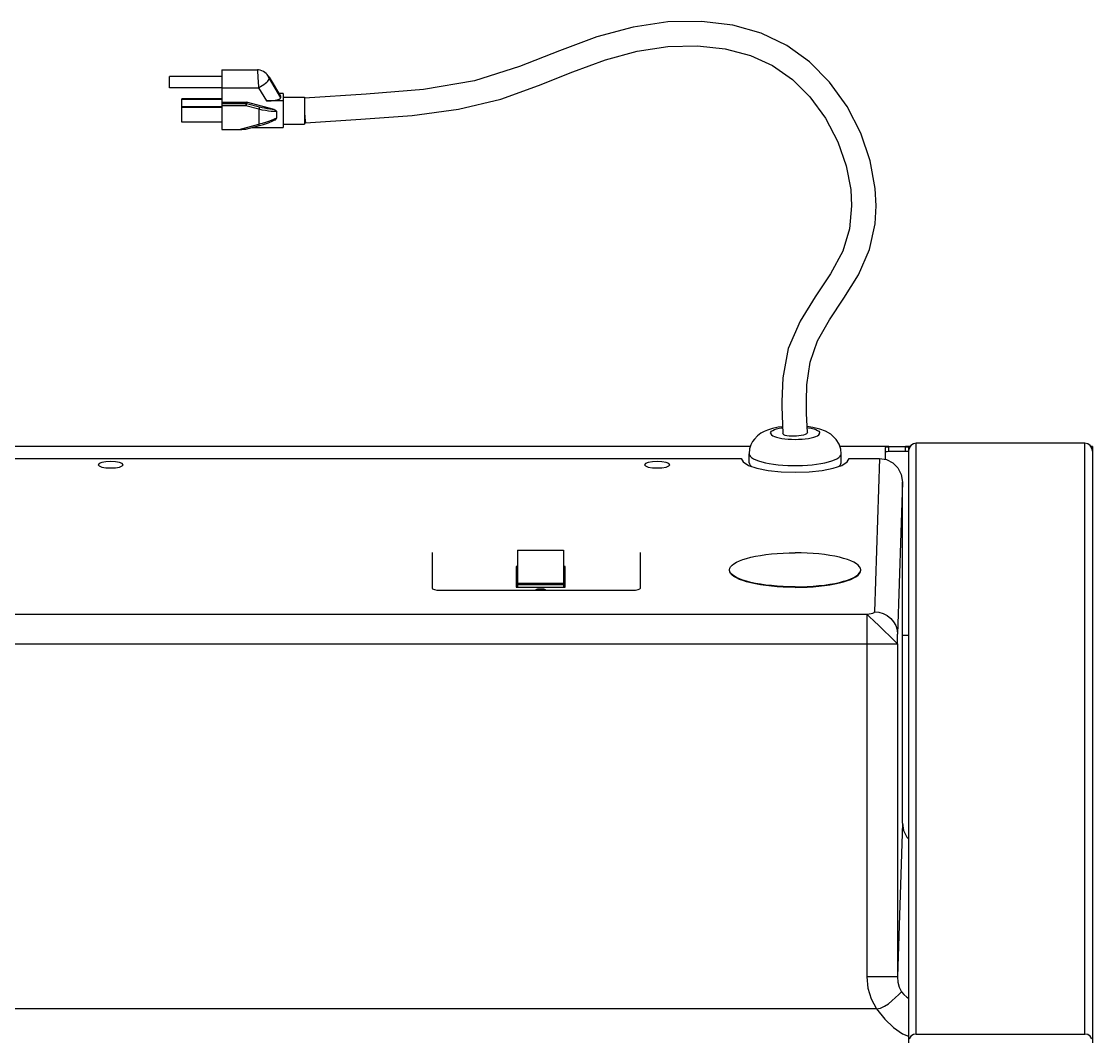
# Model space of a CAD drawing. Header units: millimetres. Extents: x 29224 to 62779, y 35576 to 54938.
# Drawn here: x 31658.1 to 32058.2, y 40639.6 to 41018.9 of the extents above; entities that cross this region are included whole.
import ezdxf

# ---------------------------------------------------------------- set-up
doc = ezdxf.new("R2010")
doc.units = ezdxf.units.MM

# ---------------------------------------------------------------- blocks, each defined once
blk = doc.blocks.new('A$C7A760DD3')
at = {"linetype": 'Continuous'}
for p, q in [((0, 158.87), (0, 1998.15)), ((68.74, 158.87), (68.74, 732.95)), ((0.22, 380.15), (0.86, 379.17)), ((0.86, 379.17), (1.8, 378.54)), ((1.8, 378.54), (2.86, 378.32)), ((2.86, 378.32), (2.86, 157.62)), ((65.87, 378.32), (2.86, 378.32)), ((65.87, 378.32), (66.93, 378.54)), ((65.87, 378.32), (65.87, 157.62)), ((66.93, 378.54), (67.87, 379.17)), ((67.87, 379.17), (68.51, 380.15)), ((70.96, 378.26), (68.74, 379.19)), ((74.32, 375.91), (70.96, 378.26)), ((77.57, 372.76), (74.32, 375.91)), ((80.71, 368.87), (77.57, 372.76)), ((79.22, 368.61), (77.74, 367.98)), ((80.71, 368.87), (79.22, 368.61)), ((82.7, 365.21), (80.71, 368.87)), ((80.71, 368.87), (652.78, 368.87)), ((69.41, 364.52), (68.74, 364.87)), ((70.53, 363.57), (69.41, 364.52)), ((73.68, 364.74), (72.57, 363.65)), ((74.95, 365.92), (73.68, 364.74)), ((76.3, 367.04), (74.95, 365.92)), ((77.74, 367.98), (76.3, 367.04)), ((83.94, 361.15), (82.7, 365.21)), ((71.35, 362.51), (70.53, 363.57)), ((71.51, 362.63), (71.35, 362.51)), ((72.2, 360.8), (71.35, 362.51)), ((72.57, 363.65), (71.51, 362.63)), ((72.73, 358.91), (72.2, 360.8)), ((84.35, 356.95), (83.94, 361.15)), ((71.03, 299.52), (72.9, 356.95)), ((72.9, 356.95), (72.73, 358.91)), ((72.9, 232.51), (72.9, 356.95)), ((72.9, 356.95), (84.35, 356.95)), ((84.35, 221.45), (84.35, 356.95)), ((69.34, 304.8), (68.74, 305.42)), ((70.59, 302.31), (69.34, 304.8)), ((71.03, 299.52), (70.59, 302.31)), ((71.03, 299.52), (71.03, 172.12)), ((660.59, 232.51), (72.9, 232.51)), ((73.27, 232.13), (72.9, 232.51)), ((72.9, 232.51), (72.9, 231.6)), ((74.29, 231.12), (73.27, 232.13)), ((71.03, 229.32), (68.74, 229.32)), ((71.03, 172.12), (72.88, 228.9)), ((72.89, 229.9), (72.88, 229.28)), ((72.88, 229.28), (72.88, 228.9)), ((73.05, 227.28), (72.88, 228.9)), ((72.9, 231.6), (72.89, 230.7)), ((72.89, 230.7), (72.89, 229.9)), ((75.85, 229.61), (74.29, 231.12)), ((77.75, 227.76), (75.85, 229.61)), ((73.54, 225.72), (73.05, 227.28)), ((74.33, 224.29), (73.54, 225.72)), ((75.4, 223.03), (74.33, 224.29)), ((79.78, 225.81), (77.75, 227.76)), ((81.7, 223.96), (79.78, 225.81)), ((76.7, 222), (75.4, 223.03)), ((78.19, 221.23), (76.7, 222)), ((79.8, 220.76), (78.19, 221.23)), ((79.6, 163.25), (81.47, 220.6)), ((81.47, 220.6), (79.8, 220.76)), ((81.64, 220.83), (81.47, 220.6)), ((82.08, 221.03), (81.64, 220.83)), ((83.29, 222.45), (81.7, 223.96)), ((82.72, 221.22), (82.08, 221.03)), ((83.5, 221.35), (82.72, 221.22)), ((84.35, 221.45), (83.29, 222.45)), ((84.35, 221.45), (83.5, 221.35)), ((649.14, 221.45), (84.35, 221.45)), ((169.74, 212.3), (169.09, 212.05)), ((170.7, 212.47), (169.74, 212.3)), ((171.84, 212.53), (170.7, 212.47)), ((243.79, 212.53), (171.84, 212.53)), ((204.42, 212.4), (204.5, 212.53)), ((204.51, 212.26), (204.42, 212.4)), ((204.76, 212.13), (204.51, 212.26)), ((205.16, 212.03), (204.76, 212.13)), ((207.66, 212.13), (207.26, 212.03)), ((207.91, 212.26), (207.66, 212.13)), ((208, 212.4), (207.91, 212.26)), ((207.92, 212.53), (208, 212.4)), ((244.93, 212.47), (243.79, 212.53)), ((245.89, 212.3), (244.93, 212.47)), ((246.54, 212.05), (245.89, 212.3)), ((90.28, 208.46), (89.18, 207.94)), ((90.28, 208.23), (89.18, 207.72)), ((91.56, 208.94), (90.28, 208.46)), ((91.56, 208.72), (90.28, 208.23)), ((93.01, 209.39), (91.56, 208.94)), ((93.01, 209.17), (91.56, 208.72)), ((94.61, 209.8), (93.01, 209.39)), ((94.61, 209.58), (93.01, 209.17)), ((96.35, 210.18), (94.61, 209.8)), ((96.35, 209.96), (94.61, 209.58)), ((98.22, 210.51), (96.35, 210.18)), ((98.22, 210.29), (96.35, 209.96)), ((100.2, 210.8), (98.22, 210.51)), ((100.2, 210.57), (98.22, 210.29)), ((102.27, 211.03), (100.2, 210.8)), ((102.27, 210.81), (100.2, 210.57)), ((104.42, 211.22), (102.27, 211.03)), ((104.42, 211), (102.27, 210.81)), ((106.62, 211.35), (104.42, 211.22)), ((106.62, 211.13), (104.42, 211)), ((108.86, 211.43), (106.62, 211.35)), ((108.86, 211.21), (106.62, 211.13)), ((111.13, 211.46), (108.86, 211.43)), ((111.13, 211.24), (108.86, 211.21)), ((111.13, 211.46), (113.39, 211.43)), ((111.13, 211.24), (113.39, 211.21)), ((113.39, 211.43), (115.63, 211.35)), ((113.39, 211.21), (115.63, 211.13)), ((115.63, 211.35), (117.83, 211.22)), ((115.63, 211.13), (117.83, 211)), ((117.83, 211.22), (119.98, 211.03)), ((117.83, 211), (119.98, 210.81)), ((119.98, 211.03), (122.05, 210.8)), ((119.98, 210.81), (122.05, 210.57)), ((122.05, 210.8), (124.03, 210.51)), ((122.05, 210.57), (124.03, 210.29)), ((124.03, 210.51), (125.9, 210.18)), ((124.03, 210.29), (125.9, 209.96)), ((125.9, 210.18), (127.64, 209.8)), ((125.9, 209.96), (127.64, 209.58)), ((127.64, 209.8), (129.24, 209.39)), ((127.64, 209.58), (129.24, 209.17)), ((129.24, 209.39), (130.69, 208.94)), ((129.24, 209.17), (130.69, 208.72)), ((130.69, 208.94), (131.97, 208.46)), ((130.69, 208.72), (131.97, 208.23)), ((131.97, 208.46), (133.07, 207.94)), ((131.97, 208.23), (133.07, 207.72)), ((169.09, 212.05), (168.86, 211.76)), ((168.86, 211.76), (168.86, 198.47)), ((197.05, 211.33), (197.05, 203.62)), ((215.38, 211.33), (197.05, 211.33)), ((197.62, 197.57), (197.62, 211.33)), ((214.8, 210.44), (197.62, 210.44)), ((214.8, 209.85), (197.62, 209.85)), ((205.66, 211.96), (205.16, 212.03)), ((206.21, 211.94), (205.66, 211.96)), ((206.76, 211.96), (206.21, 211.94)), ((207.26, 212.03), (206.76, 211.96)), ((214.8, 197.57), (214.8, 211.33)), ((215.38, 203.62), (215.38, 211.33)), ((246.77, 211.76), (246.54, 212.05)), ((246.77, 198.47), (246.77, 211.76)), ((86.71, 205.7), (86.61, 205.12)), ((86.71, 205.48), (86.61, 204.89)), ((86.61, 204.89), (86.71, 204.31)), ((87.03, 206.28), (86.71, 205.7)), ((87.03, 206.06), (86.71, 205.48)), ((86.71, 204.31), (87.03, 203.73)), ((87.54, 206.85), (87.03, 206.28)), ((87.54, 206.63), (87.03, 206.06)), ((88.26, 207.41), (87.54, 206.85)), ((88.26, 207.19), (87.54, 206.63)), ((89.18, 207.94), (88.26, 207.41)), ((89.18, 207.72), (88.26, 207.19)), ((133.07, 207.94), (133.99, 207.41)), ((133.07, 207.72), (133.99, 207.19)), ((133.99, 207.41), (134.7, 206.85)), ((133.99, 207.19), (134.7, 206.63)), ((134.7, 206.85), (135.22, 206.28)), ((134.7, 206.63), (135.22, 206.06)), ((135.22, 206.28), (135.54, 205.7)), ((135.22, 206.06), (135.54, 205.48)), ((135.54, 204.31), (135.22, 203.73)), ((135.54, 205.7), (135.64, 205.12)), ((135.54, 205.48), (135.64, 204.89)), ((135.64, 204.89), (135.54, 204.31)), ((197.05, 205.61), (197.62, 205.61)), ((214.8, 205.61), (215.38, 205.61)), ((87.03, 203.73), (87.54, 203.16)), ((87.54, 203.16), (88.26, 202.6)), ((88.26, 202.6), (89.18, 202.07)), ((89.18, 202.07), (90.28, 201.55)), ((90.28, 201.55), (91.56, 201.07)), ((91.56, 201.07), (93.01, 200.62)), ((93.01, 200.62), (94.61, 200.2)), ((94.61, 200.2), (96.35, 199.83)), ((127.64, 200.2), (125.9, 199.83)), ((129.24, 200.62), (127.64, 200.2)), ((130.69, 201.07), (129.24, 200.62)), ((131.97, 201.55), (130.69, 201.07)), ((133.07, 202.07), (131.97, 201.55)), ((133.99, 202.6), (133.07, 202.07)), ((134.7, 203.16), (133.99, 202.6)), ((135.22, 203.73), (134.7, 203.16)), ((197.05, 203.62), (197.62, 203.62)), ((214.8, 203.62), (215.38, 203.62)), ((96.35, 199.83), (98.22, 199.5)), ((98.22, 199.5), (100.2, 199.21)), ((100.2, 199.21), (102.27, 198.98)), ((102.27, 198.98), (104.42, 198.79)), ((104.42, 198.79), (106.62, 198.66)), ((106.62, 198.66), (108.86, 198.58)), ((108.86, 198.58), (111.13, 198.55)), ((113.39, 198.58), (111.13, 198.55)), ((115.63, 198.66), (113.39, 198.58)), ((117.83, 198.79), (115.63, 198.66)), ((119.98, 198.98), (117.83, 198.79)), ((122.05, 199.21), (119.98, 198.98)), ((124.03, 199.5), (122.05, 199.21)), ((125.9, 199.83), (124.03, 199.5)), ((214.8, 197.57), (197.62, 197.57)), ((71.46, 169.33), (71.03, 172.12)), ((72.71, 166.84), (71.46, 169.33)), ((105.91, 168.29), (101.04, 167.77)), ((111.13, 168.47), (105.91, 168.29)), ((116.34, 168.29), (111.13, 168.47)), ((121.21, 167.77), (116.34, 168.29)), ((74.62, 164.9), (72.71, 166.84)), ((76.99, 163.67), (74.62, 164.9)), ((91.65, 164.6), (90.96, 163.25)), ((93.66, 165.86), (91.65, 164.6)), ((96.87, 166.94), (93.66, 165.86)), ((94.04, 165.34), (93.94, 164.86)), ((93.94, 164.86), (93.94, 161.54)), ((94.34, 165.81), (94.04, 165.34)), ((94.8, 166.24), (94.34, 165.81)), ((97.44, 164.23), (96.4, 163.83)), ((101.04, 167.77), (96.87, 166.94)), ((98.65, 164.6), (97.44, 164.23)), ((100, 164.93), (98.65, 164.6)), ((101.48, 165.22), (100, 164.93)), ((103.08, 165.47), (101.48, 165.22)), ((104.76, 165.67), (103.08, 165.47)), ((106.53, 165.82), (104.76, 165.67)), ((108.34, 165.93), (106.53, 165.82)), ((110.19, 165.98), (108.34, 165.93)), ((112.06, 165.98), (110.19, 165.98)), ((113.9, 165.93), (112.06, 165.98)), ((115.72, 165.82), (113.9, 165.93)), ((117.49, 165.67), (115.72, 165.82)), ((119.17, 165.47), (117.49, 165.67)), ((120.77, 165.22), (119.17, 165.47)), ((122.25, 164.93), (120.77, 165.22)), ((125.38, 166.94), (121.21, 167.77)), ((123.6, 164.6), (122.25, 164.93)), ((124.81, 164.23), (123.6, 164.6)), ((125.85, 163.83), (124.81, 164.23)), ((128.59, 165.86), (125.38, 166.94)), ((127.91, 165.81), (127.45, 166.24)), ((128.21, 165.34), (127.91, 165.81)), ((128.31, 164.86), (128.21, 165.34)), ((128.31, 164.86), (128.31, 161.54)), ((130.6, 164.6), (128.59, 165.86)), ((131.29, 163.25), (130.6, 164.6)), ((158.34, 166.09), (157.98, 165.62)), ((157.98, 165.62), (158.34, 165.16)), ((159.36, 166.48), (158.34, 166.09)), ((158.34, 165.16), (159.36, 164.76)), ((160.88, 166.74), (159.36, 166.48)), ((159.36, 164.76), (160.88, 164.5)), ((162.68, 166.84), (160.88, 166.74)), ((160.88, 164.5), (162.68, 164.4)), ((164.47, 166.74), (162.68, 166.84)), ((162.68, 164.4), (164.47, 164.5)), ((166, 166.48), (164.47, 166.74)), ((164.47, 164.5), (166, 164.76)), ((167.02, 166.09), (166, 166.48)), ((166, 164.76), (167.02, 165.16)), ((167.37, 165.62), (167.02, 166.09)), ((167.02, 165.16), (167.37, 165.62)), ((362.49, 166.09), (362.13, 165.62)), ((362.13, 165.62), (362.49, 165.16)), ((363.51, 166.48), (362.49, 166.09)), ((362.49, 165.16), (363.51, 164.76)), ((365.03, 166.74), (363.51, 166.48)), ((363.51, 164.76), (365.03, 164.5)), ((366.83, 166.84), (365.03, 166.74)), ((365.03, 164.5), (366.83, 164.4)), ((368.62, 166.74), (366.83, 166.84)), ((366.83, 164.4), (368.62, 164.5)), ((370.15, 166.48), (368.62, 166.74)), ((368.62, 164.5), (370.15, 164.76)), ((371.17, 166.09), (370.15, 166.48)), ((370.15, 164.76), (371.17, 165.16)), ((371.52, 165.62), (371.17, 166.09)), ((371.17, 165.16), (371.52, 165.62)), ((0, 160.59), (0.22, 159.44)), ((68.51, 159.44), (68.74, 160.59)), ((76.18, 160.59), (68.74, 160.59)), ((69.88, 160.59), (69.88, 158.93)), ((76.75, 160.63), (76.18, 160.59)), ((76.18, 160.59), (76.18, 158.93)), ((77.18, 160.74), (76.75, 160.63)), ((79.6, 163.25), (76.99, 163.67)), ((77.33, 160.88), (77.18, 160.74)), ((77.33, 163.61), (77.33, 159.22)), ((90.96, 163.25), (79.6, 163.25)), ((94.04, 162.02), (93.94, 161.54)), ((93.94, 161.54), (94.11, 159.83)), ((94.34, 162.49), (94.04, 162.02)), ((94.84, 162.96), (94.34, 162.49)), ((95.53, 163.4), (94.84, 162.96)), ((96.4, 163.83), (95.53, 163.4)), ((126.72, 163.4), (125.85, 163.83)), ((127.41, 162.96), (126.72, 163.4)), ((127.91, 162.49), (127.41, 162.96)), ((128.21, 162.02), (127.91, 162.49)), ((128.12, 159.73), (128.31, 161.54)), ((128.31, 161.54), (128.21, 162.02)), ((653.89, 163.25), (131.29, 163.25)), ((0, 158.87), (0.6, 158.87)), ((0.22, 159.44), (0.86, 158.47)), ((0.86, 158.47), (1.8, 157.83)), ((1.8, 157.83), (2.86, 157.62)), ((2.86, 157.62), (65.87, 157.62)), ((65.87, 157.62), (66.93, 157.83)), ((66.93, 157.83), (67.87, 158.47)), ((67.87, 158.47), (68.51, 159.44)), ((68.14, 158.87), (69.88, 158.87)), ((69.31, 158.97), (68.89, 159.08)), ((69.88, 158.93), (69.31, 158.97)), ((69.88, 158.93), (76.18, 158.93)), ((76.75, 158.97), (76.18, 158.93)), ((76.18, 158.87), (94.42, 158.87)), ((77.18, 159.08), (76.75, 158.97)), ((77.33, 159.22), (77.18, 159.08)), ((94.11, 159.83), (94.73, 157.92)), ((94.73, 157.92), (95.76, 156.21)), ((95.76, 156.21), (97.75, 154.27)), ((108.54, 156.07), (107.32, 155.95)), ((109.82, 156.14), (108.54, 156.07)), ((111.13, 156.16), (109.82, 156.14)), ((112.43, 156.14), (111.13, 156.16)), ((113.71, 156.07), (112.43, 156.14)), ((114.93, 155.95), (113.71, 156.07)), ((126.35, 156.04), (127.03, 157.01)), ((127.03, 157.01), (127.65, 158.22)), ((127.65, 158.22), (128.12, 159.73)), ((127.85, 158.87), (663.31, 158.87)), ((97.75, 154.27), (99.75, 153.1)), ((99.75, 153.1), (101.89, 152.3)), ((101.89, 152.3), (104.53, 151.69)), ((102.05, 154.13), (101.96, 153.79)), ((102.05, 153.45), (101.96, 153.79)), ((102.33, 154.46), (102.05, 154.13)), ((102.33, 153.12), (102.05, 153.45)), ((102.79, 154.78), (102.33, 154.46)), ((102.79, 152.8), (102.33, 153.12)), ((103.41, 155.07), (102.79, 154.78)), ((103.41, 152.51), (102.79, 152.8)), ((104.2, 155.34), (103.41, 155.07)), ((104.2, 152.24), (103.41, 152.51)), ((105.12, 155.58), (104.2, 155.34)), ((105.12, 152), (104.2, 152.24)), ((106.17, 155.79), (105.12, 155.58)), ((107.32, 155.95), (106.17, 155.79)), ((106.55, 153.59), (106.65, 153.84)), ((106.55, 153.58), (106.55, 153.59)), ((106.55, 153.58), (106.84, 146.48)), ((106.65, 153.84), (106.94, 154.09)), ((106.94, 154.09), (107.42, 154.33)), ((107.42, 154.33), (108.06, 154.54)), ((108.06, 154.54), (108.84, 154.72)), ((108.84, 154.72), (109.71, 154.86)), ((109.71, 154.86), (110.65, 154.95)), ((110.65, 154.95), (111.6, 154.99)), ((111.6, 154.99), (112.54, 154.98)), ((112.54, 154.98), (113.41, 154.92)), ((113.41, 154.92), (114.19, 154.8)), ((114.19, 154.8), (114.83, 154.65)), ((114.83, 154.65), (115.31, 154.45)), ((116.08, 155.79), (114.93, 155.95)), ((115.31, 154.45), (115.6, 154.23)), ((115.6, 154.23), (115.7, 154)), ((116.06, 143.93), (115.7, 154)), ((117.13, 155.58), (116.08, 155.79)), ((118.05, 155.34), (117.13, 155.58)), ((118.05, 152.24), (117.13, 152)), ((117.51, 151.65), (119.59, 152.09)), ((118.83, 155.07), (118.05, 155.34)), ((118.83, 152.51), (118.05, 152.24)), ((119.46, 154.78), (118.83, 155.07)), ((119.46, 152.8), (118.83, 152.51)), ((119.92, 154.46), (119.46, 154.78)), ((119.92, 153.12), (119.46, 152.8)), ((119.59, 152.09), (121.42, 152.66)), ((120.2, 154.13), (119.92, 154.46)), ((120.2, 153.45), (119.92, 153.12)), ((120.29, 153.79), (120.2, 154.13)), ((120.29, 153.79), (120.2, 153.45)), ((121.42, 152.66), (122.68, 153.19)), ((122.68, 153.19), (123.9, 153.87)), ((123.9, 153.87), (125.14, 154.78)), ((125.14, 154.78), (126.35, 156.04)), ((104.53, 151.69), (106.64, 151.4)), ((106.17, 151.8), (105.12, 152)), ((106.62, 151.73), (106.17, 151.8)), ((116.08, 151.8), (115.78, 151.75)), ((115.79, 151.42), (117.51, 151.65)), ((117.13, 152), (116.08, 151.8)), ((106.84, 146.48), (106.91, 141.95)), ((106.91, 141.93), (106.72, 135.8)), ((115.7, 133.12), (116.08, 141.98)), ((116.08, 141.92), (116.06, 143.93)), ((106.72, 135.8), (105.54, 127.34)), ((113.68, 122.25), (115.7, 133.12)), ((105.54, 127.34), (102.78, 119.37)), ((109.3, 112.01), (113.68, 122.25)), ((102.78, 119.37), (98.28, 111.47)), ((98.28, 111.47), (92.9, 103.41)), ((103.6, 102.88), (109.3, 112.01)), ((92.9, 103.41), (87.51, 94.73)), ((97.94, 94.35), (103.6, 102.88)), ((87.51, 94.73), (83.32, 85.25)), ((93.36, 85.9), (97.94, 94.35)), ((83.32, 85.25), (81.24, 75.67)), ((90.78, 77.48), (93.36, 85.9)), ((90.01, 68.92), (90.78, 77.48)), ((81.24, 75.67), (80.84, 68.91)), ((80.84, 68.92), (81.19, 62.37)), ((90.36, 62.81), (90.01, 68.92)), ((81.19, 62.37), (83.08, 52.11)), ((92.07, 53.95), (90.36, 62.81)), ((83.08, 52.11), (86.59, 41.81)), ((95.22, 44.95), (92.07, 53.95)), ((99.82, 36.14), (95.22, 44.95)), ((86.59, 41.81), (91.74, 31.78)), ((316.28, 40.21), (311.29, 38.92)), ((318.85, 40.34), (311.46, 38.43)), ((316.29, 40.21), (316.28, 40.21)), ((316.36, 40.22), (316.29, 40.21)), ((316.44, 40.24), (316.36, 40.22)), ((316.52, 40.25), (316.44, 40.24)), ((316.62, 40.26), (316.52, 40.25)), ((316.73, 40.27), (316.62, 40.26)), ((316.85, 40.28), (316.73, 40.27)), ((316.98, 40.29), (316.85, 40.28)), ((317.13, 40.3), (316.98, 40.29)), ((317.29, 40.31), (317.13, 40.3)), ((317.45, 40.31), (317.29, 40.31)), ((317.64, 40.32), (317.45, 40.31)), ((317.84, 40.33), (317.64, 40.32)), ((318.06, 40.33), (317.84, 40.33)), ((318.29, 40.34), (318.06, 40.33)), ((318.56, 40.34), (318.29, 40.34)), ((325.35, 40.34), (318.56, 40.34)), ((325.35, 18.14), (325.35, 40.34)), ((105.59, 28.23), (99.82, 36.14)), ((273.4, 36.53), (254.24, 35.13)), ((294.05, 37.87), (273.4, 36.53)), ((294.06, 37.84), (294.05, 37.87)), ((294.1, 37.63), (294.06, 37.84)), ((294.15, 37.26), (294.1, 37.63)), ((294.21, 36.74), (294.15, 37.26)), ((294.27, 36.09), (294.21, 36.74)), ((294.35, 35.33), (294.27, 36.09)), ((294.42, 28.27), (294.42, 38.35)), ((302.44, 38.35), (294.42, 38.35)), ((302.44, 26.96), (302.44, 39.63)), ((314.04, 39.63), (302.44, 39.63)), ((304.92, 36.15), (305.81, 36.57)), ((304.94, 36.29), (304.92, 36.15)), ((304.92, 33.69), (304.92, 36.15)), ((305.01, 36.44), (304.94, 36.29)), ((305.12, 36.59), (305.01, 36.44)), ((305.28, 36.72), (305.12, 36.59)), ((305.44, 36.81), (305.28, 36.72)), ((306.22, 37.18), (305.44, 36.81)), ((305.81, 36.57), (306.81, 36.98)), ((307.92, 37.87), (306.22, 37.18)), ((306.81, 36.98), (307.9, 37.39)), ((307.9, 37.39), (309.05, 37.77)), ((309.79, 38.49), (307.92, 37.87)), ((309.05, 37.77), (310.25, 38.12)), ((311.29, 38.92), (309.79, 38.49)), ((310.25, 38.12), (311.46, 38.43)), ((311.31, 38.9), (311.29, 38.92)), ((311.34, 38.83), (311.31, 38.9)), ((311.37, 38.72), (311.34, 38.83)), ((311.42, 38.59), (311.37, 38.72)), ((311.46, 38.43), (311.42, 38.59)), ((311.46, 32.83), (311.46, 38.43)), ((325.35, 37.65), (340.25, 37.65)), ((340.25, 37.65), (340.25, 28.92)), ((236.85, 32.8), (221.11, 29.01)), ((254.24, 35.13), (236.85, 32.8)), ((294.41, 34.61), (294.35, 35.33)), ((304.92, 33.69), (305.81, 33.68)), ((304.94, 33.54), (304.92, 33.69)), ((305.01, 33.39), (304.94, 33.54)), ((305.12, 33.25), (305.01, 33.39)), ((305.28, 33.11), (305.12, 33.25)), ((305.49, 33), (305.28, 33.11)), ((305.74, 32.91), (305.49, 33)), ((305.74, 32.91), (306.53, 32.86)), ((305.74, 32.91), (316.1, 30.23)), ((305.81, 33.68), (306.81, 33.62)), ((306.53, 32.86), (307.4, 32.77)), ((306.81, 33.62), (307.9, 33.5)), ((307.4, 32.77), (308.32, 32.64)), ((307.9, 33.5), (309.05, 33.32)), ((308.32, 32.64), (309.29, 32.47)), ((309.05, 33.32), (310.25, 33.1)), ((309.29, 32.47), (310.28, 32.25)), ((310.25, 33.1), (311.46, 32.83)), ((310.28, 32.25), (311.28, 32.01)), ((311.28, 32.01), (311.29, 32.08)), ((311.29, 32.08), (311.31, 32.19)), ((311.31, 32.19), (311.34, 32.32)), ((311.34, 32.32), (311.37, 32.49)), ((311.37, 32.49), (311.42, 32.66)), ((311.42, 32.66), (311.46, 32.83)), ((311.46, 32.83), (316.28, 31.58)), ((325.35, 32.12), (340.25, 32.12)), ((91.74, 31.78), (98.26, 22.7)), ((112.17, 21.67), (105.59, 28.23)), ((221.11, 29.01), (207.03, 23.98)), ((271.36, 27.23), (294.42, 28.71)), ((302.44, 28.27), (294.42, 28.27)), ((302.44, 29.69), (308.63, 29.69)), ((303.39, 28.67), (303.34, 28.51)), ((303.34, 28.15), (303.34, 28.51)), ((307.6, 21.38), (303.34, 28.51)), ((303.38, 27.99), (303.34, 28.15)), ((307.6, 21.02), (303.34, 28.15)), ((303.55, 28.84), (303.39, 28.67)), ((303.82, 29), (303.55, 28.84)), ((304.21, 29.16), (303.82, 29)), ((304.71, 29.3), (304.21, 29.16)), ((305.33, 29.43), (304.71, 29.3)), ((306.05, 29.54), (305.33, 29.43)), ((306.85, 29.62), (306.05, 29.54)), ((307.72, 29.67), (306.85, 29.62)), ((308.63, 29.69), (307.72, 29.67)), ((311.57, 24.78), (308.63, 29.69)), ((311.28, 32.01), (316.1, 30.76)), ((316.1, 30.76), (316.11, 30.83)), ((316.16, 30.75), (316.1, 30.76)), ((316.1, 30.23), (316.1, 30.76)), ((316.16, 30.22), (316.1, 30.23)), ((316.11, 30.83), (316.13, 30.94)), ((316.13, 30.94), (316.15, 31.08)), ((316.15, 31.08), (316.19, 31.24)), ((316.22, 30.74), (316.16, 30.75)), ((316.22, 30.21), (316.16, 30.22)), ((316.19, 31.24), (316.23, 31.41)), ((316.28, 30.74), (316.22, 30.74)), ((316.28, 30.21), (316.22, 30.21)), ((316.23, 31.41), (316.28, 31.58)), ((316.28, 30.21), (316.28, 31.58)), ((316.28, 31.58), (325.35, 31.58)), ((316.28, 30.74), (325.35, 30.74)), ((325.35, 30.21), (316.28, 30.21)), ((325.35, 31.88), (340.25, 31.88)), ((325.35, 29.15), (340.25, 29.15)), ((325.35, 28.92), (340.25, 28.92)), ((230.89, 22.19), (249.96, 25.47)), ((249.96, 25.47), (271.36, 27.23)), ((302.44, 26.96), (304, 26.96)), ((307.63, 20.89), (303.38, 27.99)), ((310.88, 24.37), (310.21, 23.95)), ((311.57, 24.78), (310.88, 24.37)), ((311.63, 23.92), (311.57, 24.78)), ((325.35, 24.78), (311.57, 24.78)), ((325.35, 24.85), (344.83, 24.85)), ((344.83, 24.85), (344.83, 20.56)), ((98.26, 22.7), (105.76, 15.1)), ((119.55, 16.51), (112.17, 21.67)), ((207.03, 23.98), (194.12, 18.81)), ((214.13, 16.9), (230.89, 22.19)), ((307.66, 21.62), (307.6, 21.38)), ((307.66, 21.27), (307.6, 21.38)), ((307.6, 21.02), (307.66, 20.92)), ((307.63, 20.89), (307.6, 21.02)), ((307.63, 20.89), (307.8, 20.62)), ((307.84, 21.92), (307.66, 21.62)), ((307.73, 21.15), (307.66, 21.27)), ((307.66, 20.92), (307.73, 20.82)), ((307.79, 21.04), (307.73, 21.15)), ((307.73, 20.82), (307.79, 20.73)), ((307.84, 20.93), (307.79, 21.04)), ((307.79, 20.73), (307.84, 20.65)), ((307.8, 20.62), (308.06, 20.23)), ((308.13, 22.27), (307.84, 21.92)), ((307.89, 20.83), (307.84, 20.93)), ((307.84, 20.65), (307.89, 20.59)), ((307.93, 20.74), (307.89, 20.83)), ((307.89, 20.59), (307.93, 20.55)), ((307.96, 20.66), (307.93, 20.74)), ((307.93, 20.55), (307.96, 20.52)), ((307.98, 20.6), (307.96, 20.66)), ((307.96, 20.52), (307.98, 20.51)), ((307.99, 20.55), (307.98, 20.6)), ((307.98, 20.51), (307.99, 20.52)), ((307.99, 20.52), (307.99, 20.55)), ((308.06, 20.23), (308.37, 19.83)), ((308.52, 22.66), (308.13, 22.27)), ((309.01, 23.08), (308.52, 22.66)), ((309.58, 23.51), (309.01, 23.08)), ((310.21, 23.95), (309.58, 23.51)), ((311.69, 23.05), (311.63, 23.92)), ((311.75, 22.19), (311.69, 23.05)), ((311.81, 21.36), (311.75, 22.19)), ((311.86, 20.59), (311.81, 21.36)), ((311.9, 19.9), (311.86, 20.59)), ((325.35, 20.56), (344.83, 20.56)), ((127.85, 12.72), (119.55, 16.51)), ((194.12, 18.81), (181.91, 14.36)), ((199.16, 10.96), (214.13, 16.9)), ((308.37, 19.83), (308.75, 19.43)), ((308.75, 19.43), (309.2, 19.05)), ((309.2, 19.05), (309.71, 18.73)), ((309.71, 18.73), (310.3, 18.45)), ((310.3, 18.45), (310.95, 18.25)), ((310.95, 18.25), (311.65, 18.15)), ((311.65, 18.15), (311.95, 18.14)), ((311.93, 19.3), (311.9, 19.9)), ((311.95, 18.81), (311.93, 19.3)), ((311.96, 18.45), (311.95, 18.81)), ((311.95, 18.14), (311.96, 18.23)), ((325.35, 18.14), (311.95, 18.14)), ((311.96, 18.23), (311.96, 18.45)), ((105.76, 15.1), (114.26, 8.98)), ((137.22, 10.23), (127.85, 12.72)), ((181.91, 14.36), (170.11, 11.16)), ((114.26, 8.98), (123.78, 4.45)), ((147.61, 9.11), (137.22, 10.23)), ((158.62, 9.42), (147.61, 9.11)), ((170.11, 11.16), (158.62, 9.42)), ((185.18, 5.79), (199.16, 10.96)), ((123.78, 4.45), (134.4, 1.44)), ((171.67, 2.12), (185.18, 5.79)), ((134.4, 1.44), (146.14, 0)), ((146.14, 0), (158.63, 0.22)), ((158.63, 0.22), (171.67, 2.12))]:
    blk.add_line(p, q, dxfattribs=at)

msp = doc.modelspace()

# ---------------------------------------------------------------- block references
at = {"rotation": 180}
msp.add_blockref('A$C7A760DD3', (32058.23, 41018.89), dxfattribs=at)

doc.saveas('drawing.dxf')
